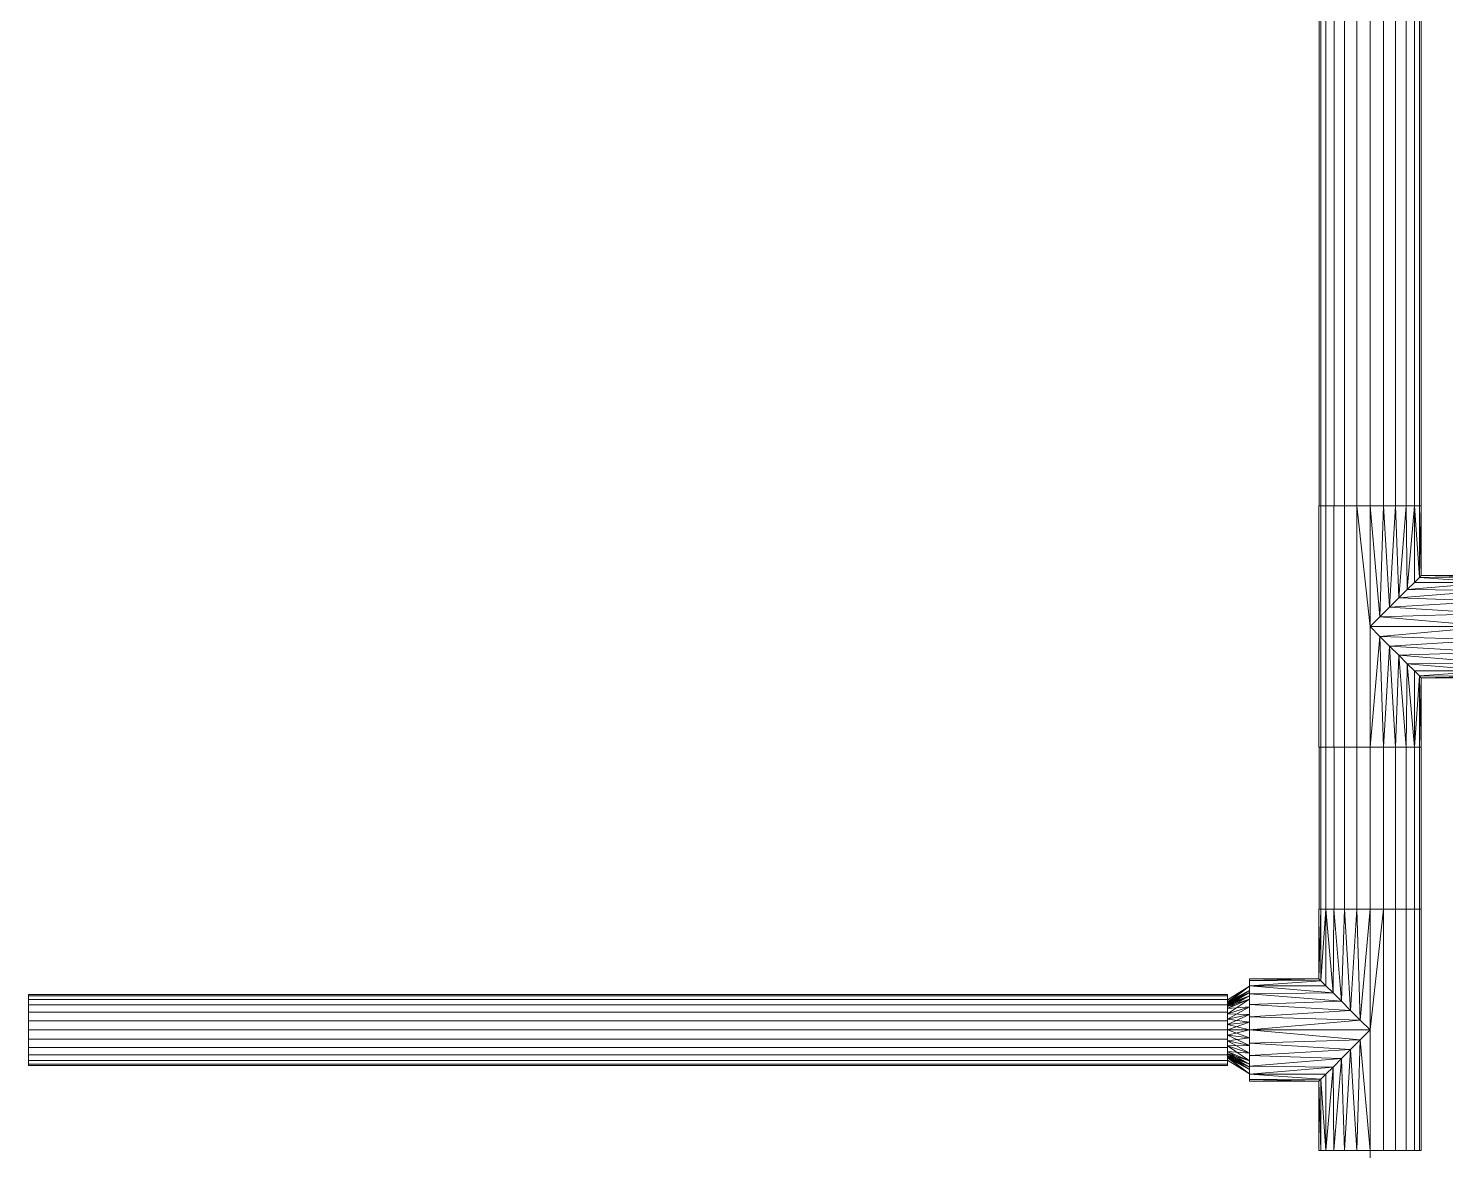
# Model space of a CAD drawing. Header units: inches. Extents: x -3325 to -59, y 5 to 733.
# Drawn here: x -2221.81 to -2195.45, y 524.26 to 545.13 of the extents above; entities that cross this region are included whole.
import ezdxf

# ---------------------------------------------------------------- set-up
doc = ezdxf.new("R2010")
doc.units = ezdxf.units.IN
doc.header["$MEASUREMENT"] = 0
doc.layers.add('P-PIPE', color=10, linetype='Continuous', lineweight=9)

# ---------------------------------------------------------------- blocks, each defined once
blk = doc.blocks.new('Tee - Welded - Generic - Standard-1125979-06 - Fifth Level')
at = {"layer": 'P-PIPE'}
mesh = blk.add_polyface(dxfattribs=at)
corners = [(-2.244, -0.951), (-2.244, -0.918, 0.246), (-2.244, -0.823, 0.475), (-2.244, -0.672, 0.672), (-2.244, -0.475, 0.823), (-2.244, -0.246, 0.918), (-2.244, 0, 0.951), (-2.244, 0.246, 0.918), (-2.244, 0.475, 0.823), (-2.244, 0.672, 0.672), (-2.244, 0.823, 0.475), (-2.244, 0.918, 0.246), (-2.244, 0.951), (-2.244, 0.918, -0.246), (-2.244, 0.823, -0.475), (-2.244, 0.672, -0.672), (-2.244, 0.475, -0.823), (-2.244, 0.246, -0.918), (-2.244, 0, -0.951), (-2.244, -0.246, -0.918), (-2.244, -0.475, -0.823), (-2.244, -0.672, -0.672), (-2.244, -0.823, -0.475), (-2.244, -0.918, -0.246)]
mesh.append_faces([[corners[k] for k in face] for face in [(10, 0, 7, 9)]], dxfattribs={"vtx0": -1, "vtx1": -1, "vtx2": -1})
mesh.append_faces([[corners[k] for k in face] for face in [(13, 21, 0, 10)]], dxfattribs={"vtx0": -1, "vtx1": -1, "vtx2": -1, "vtx3": -1})
mesh.append_faces([[corners[k] for k in face] for face in [(13, 16, 20, 21), (5, 7, 0, 1)]], dxfattribs={"vtx0": -1, "vtx1": -1, "vtx3": -1})
mesh.append_faces([[corners[k] for k in face] for face in [(4, 5, 3)]], dxfattribs={"vtx1": -1})
mesh.append_faces([[corners[k] for k in face] for face in [(18, 19, 20), (22, 23, 0, 21), (7, 8, 9), (5, 6, 7)]], dxfattribs={"vtx2": -1})
mesh.append_faces([[corners[k] for k in face] for face in [(16, 17, 18, 20), (1, 2, 3, 5)]], dxfattribs={"vtx2": -1, "vtx3": -1})
mesh.append_faces([[corners[k] for k in face] for face in [(13, 14, 15, 16), (10, 11, 12, 13)]], dxfattribs={"vtx3": -1})
mesh = blk.add_polyface(dxfattribs=at)
corners = [(-2.244, 0.951), (-2.244, 0.918, 0.246), (-2.244, 0.823, 0.475), (-2.244, 0.672, 0.672), (-2.244, 0.475, 0.823), (-2.244, 0.246, 0.918), (-2.244, 0, 0.951), (-2.244, -0.246, 0.918), (-2.244, -0.475, 0.823), (-2.244, -0.672, 0.672), (-2.244, -0.823, 0.475), (-2.244, -0.918, 0.246), (-2.244, -0.951), (-0.951, -0.951), (-0.916, -0.916, 0.254), (-0.823, -0.823, 0.476), (-0.69, -0.69, 0.654), (-0.533, -0.533, 0.787), (-0.362, -0.362, 0.879), (-0.183, -0.183, 0.933), (0, 0, 0.951), (0.183, -0.183, 0.933), (0.362, -0.362, 0.879), (0.533, -0.533, 0.787), (0.69, -0.69, 0.654), (0.823, -0.823, 0.476), (0.916, -0.916, 0.254), (0.951, -0.951), (2.244, -0.951), (2.244, -0.918, 0.246), (2.244, -0.823, 0.475), (2.244, -0.672, 0.672), (2.244, -0.475, 0.823), (2.244, -0.246, 0.918), (2.244, 0, 0.951), (2.244, 0.246, 0.918), (2.244, 0.475, 0.823), (2.244, 0.672, 0.672), (2.244, 0.823, 0.475), (2.244, 0.918, 0.246), (2.244, 0.951)]
mesh.append_faces([[corners[k] for k in face] for face in [(13, 11, 12)]], dxfattribs={"vtx0": -1})
mesh.append_faces([[corners[k] for k in face] for face in [(27, 29, 26), (25, 30, 24), (11, 14, 10), (9, 17, 8), (16, 10, 15), (23, 32, 22), (21, 34, 20), (22, 33, 21), (33, 22, 32), (19, 7, 18), (7, 19, 6)]], dxfattribs={"vtx0": -1, "vtx1": -1})
mesh.append_faces([[corners[k] for k in face] for face in [(30, 25, 26), (24, 30, 31), (8, 17, 18), (21, 33, 34), (18, 7, 8), (20, 5, 6)]], dxfattribs={"vtx0": -1, "vtx2": -1})
mesh.append_faces([[corners[k] for k in face] for face in [(20, 34, 35, 5)]], dxfattribs={"vtx0": -1, "vtx2": -1, "vtx3": -1})
mesh.append_faces([[corners[k] for k in face] for face in [(28, 29, 27)]], dxfattribs={"vtx1": -1})
mesh.append_faces([[corners[k] for k in face] for face in [(29, 30, 26), (31, 32, 23), (23, 24, 31), (13, 14, 11), (14, 15, 10), (16, 17, 9), (9, 10, 16), (19, 20, 6)]], dxfattribs={"vtx1": -1, "vtx2": -1})
mesh.append_faces([[corners[k] for k in face] for face in [(38, 39, 1, 2), (36, 37, 3, 4), (37, 38, 2, 3), (35, 36, 4, 5)]], dxfattribs={"vtx1": -1, "vtx3": -1})
mesh.append_faces([[corners[k] for k in face] for face in [(39, 40, 0, 1)]], dxfattribs={"vtx3": -1})
mesh = blk.add_polyface(dxfattribs=at)
corners = [(-2.244, -0.951), (-2.244, -0.918, -0.246), (-2.244, -0.823, -0.475), (-2.244, -0.672, -0.672), (-2.244, -0.475, -0.823), (-2.244, -0.246, -0.918), (-2.244, 0, -0.951), (-2.244, 0.246, -0.918), (-2.244, 0.475, -0.823), (-2.244, 0.672, -0.672), (-2.244, 0.823, -0.475), (-2.244, 0.918, -0.246), (-2.244, 0.951), (2.244, 0.951), (2.244, 0.918, -0.246), (2.244, 0.823, -0.475), (2.244, 0.672, -0.672), (2.244, 0.475, -0.823), (2.244, 0.246, -0.918), (2.244, 0, -0.951), (2.244, -0.246, -0.918), (2.244, -0.475, -0.823), (2.244, -0.672, -0.672), (2.244, -0.823, -0.475), (2.244, -0.918, -0.246), (2.244, -0.951), (0.951, -0.951), (0.916, -0.916, -0.254), (0.823, -0.823, -0.476), (0.69, -0.69, -0.654), (0.533, -0.533, -0.787), (0.362, -0.362, -0.879), (0.183, -0.183, -0.933), (0, 0, -0.951), (-0.183, -0.183, -0.933), (-0.362, -0.362, -0.879), (-0.533, -0.533, -0.787), (-0.69, -0.69, -0.654), (-0.823, -0.823, -0.476), (-0.916, -0.916, -0.254), (-0.951, -0.951)]
mesh.append_faces([[corners[k] for k in face] for face in [(1, 40, 0)]], dxfattribs={"vtx0": -1})
mesh.append_faces([[corners[k] for k in face] for face in [(33, 19, 32), (6, 34, 5), (32, 20, 31), (24, 27, 23), (27, 24, 26), (36, 4, 35), (3, 37, 2), (38, 2, 37), (21, 31, 20)]], dxfattribs={"vtx0": -1, "vtx1": -1})
mesh.append_faces([[corners[k] for k in face] for face in [(35, 4, 5), (6, 33, 34), (23, 28, 29), (29, 22, 23), (21, 30, 31), (23, 27, 28), (36, 3, 4), (3, 36, 37), (39, 1, 2)]], dxfattribs={"vtx0": -1, "vtx2": -1})
mesh.append_faces([[corners[k] for k in face] for face in [(19, 20, 32), (34, 35, 5), (6, 7, 33), (21, 22, 30), (29, 30, 22), (39, 40, 1), (38, 39, 2)]], dxfattribs={"vtx1": -1, "vtx2": -1})
mesh.append_faces([[corners[k] for k in face] for face in [(18, 19, 33, 7)]], dxfattribs={"vtx1": -1, "vtx2": -1, "vtx3": -1})
mesh.append_faces([[corners[k] for k in face] for face in [(15, 16, 9, 10), (14, 15, 10, 11), (16, 17, 8, 9), (17, 18, 7, 8)]], dxfattribs={"vtx1": -1, "vtx3": -1})
mesh.append_faces([[corners[k] for k in face] for face in [(12, 13, 14, 11), (24, 25, 26)]], dxfattribs={"vtx2": -1})
mesh = blk.add_polyface(dxfattribs=at)
corners = [(2.244, -0.951), (2.244, -0.918, -0.246), (2.244, -0.823, -0.475), (2.244, -0.672, -0.672), (2.244, -0.475, -0.823), (2.244, -0.246, -0.918), (2.244, 0, -0.951), (2.244, 0.246, -0.918), (2.244, 0.475, -0.823), (2.244, 0.672, -0.672), (2.244, 0.823, -0.475), (2.244, 0.918, -0.246), (2.244, 0.951), (2.244, 0.918, 0.246), (2.244, 0.823, 0.475), (2.244, 0.672, 0.672), (2.244, 0.475, 0.823), (2.244, 0.246, 0.918), (2.244, 0, 0.951), (2.244, -0.246, 0.918), (2.244, -0.475, 0.823), (2.244, -0.672, 0.672), (2.244, -0.823, 0.475), (2.244, -0.918, 0.246)]
mesh.append_faces([[corners[k] for k in face] for face in [(21, 19, 20)]], dxfattribs={"vtx0": -1})
mesh.append_faces([[corners[k] for k in face] for face in [(19, 23, 17, 18)]], dxfattribs={"vtx0": -1, "vtx1": -1})
mesh.append_faces([[corners[k] for k in face] for face in [(4, 8, 11, 3), (0, 3, 11, 23)]], dxfattribs={"vtx0": -1, "vtx1": -1, "vtx2": -1})
mesh.append_faces([[corners[k] for k in face] for face in [(11, 14, 17, 23)]], dxfattribs={"vtx0": -1, "vtx1": -1, "vtx2": -1, "vtx3": -1})
mesh.append_faces([[corners[k] for k in face] for face in [(9, 10, 11, 8), (4, 5, 6), (12, 13, 14, 11), (15, 16, 17, 14)]], dxfattribs={"vtx2": -1})
mesh.append_faces([[corners[k] for k in face] for face in [(6, 7, 8, 4), (21, 22, 23, 19)]], dxfattribs={"vtx2": -1, "vtx3": -1})
mesh.append_faces([[corners[k] for k in face] for face in [(0, 1, 2, 3)]], dxfattribs={"vtx3": -1})
mesh = blk.add_polyface(dxfattribs=at)
corners = [(-0.951, -2.244), (-0.918, -2.244, 0.246), (-0.823, -2.244, 0.475), (-0.672, -2.244, 0.672), (-0.475, -2.244, 0.823), (-0.246, -2.244, 0.918), (0, -2.244, 0.951), (0.246, -2.244, 0.918), (0.475, -2.244, 0.823), (0.672, -2.244, 0.672), (0.823, -2.244, 0.475), (0.918, -2.244, 0.246), (0.951, -2.244), (0.951, -0.951), (0.916, -0.916, 0.254), (0.823, -0.823, 0.476), (0.69, -0.69, 0.654), (0.533, -0.533, 0.787), (0.362, -0.362, 0.879), (0.183, -0.183, 0.933), (0, 0, 0.951), (-0.183, -0.183, 0.933), (-0.362, -0.362, 0.879), (-0.533, -0.533, 0.787), (-0.69, -0.69, 0.654), (-0.823, -0.823, 0.476), (-0.916, -0.916, 0.254), (-0.951, -0.951)]
mesh.append_faces([[corners[k] for k in face] for face in [(13, 11, 12)]], dxfattribs={"vtx0": -1})
mesh.append_faces([[corners[k] for k in face] for face in [(22, 5, 21), (24, 3, 23), (8, 18, 7), (17, 9, 16)]], dxfattribs={"vtx0": -1, "vtx1": -1})
mesh.append_faces([[corners[k] for k in face] for face in [(24, 2, 3), (26, 1, 2), (22, 4, 5), (6, 20, 21), (21, 5, 6), (19, 6, 7), (16, 9, 10), (17, 8, 9), (6, 19, 20)]], dxfattribs={"vtx0": -1, "vtx2": -1})
mesh.append_faces([[corners[k] for k in face] for face in [(26, 27, 1), (3, 4, 23), (25, 26, 2), (24, 25, 2), (22, 23, 4), (10, 11, 14), (18, 19, 7), (17, 18, 8), (13, 14, 11), (15, 16, 10), (14, 15, 10)]], dxfattribs={"vtx1": -1, "vtx2": -1})
mesh.append_faces([[corners[k] for k in face] for face in [(27, 0, 1)]], dxfattribs={"vtx2": -1})
mesh = blk.add_polyface(dxfattribs=at)
corners = [(0.951, -2.244), (0.918, -2.244, -0.246), (0.823, -2.244, -0.475), (0.672, -2.244, -0.672), (0.475, -2.244, -0.823), (0.246, -2.244, -0.918), (0, -2.244, -0.951), (-0.246, -2.244, -0.918), (-0.475, -2.244, -0.823), (-0.672, -2.244, -0.672), (-0.823, -2.244, -0.475), (-0.918, -2.244, -0.246), (-0.951, -2.244), (-0.951, -0.951), (-0.916, -0.916, -0.254), (-0.823, -0.823, -0.476), (-0.69, -0.69, -0.654), (-0.533, -0.533, -0.787), (-0.362, -0.362, -0.879), (-0.183, -0.183, -0.933), (0, 0, -0.951), (0.183, -0.183, -0.933), (0.362, -0.362, -0.879), (0.533, -0.533, -0.787), (0.69, -0.69, -0.654), (0.823, -0.823, -0.476), (0.916, -0.916, -0.254), (0.951, -0.951)]
mesh.append_faces([[corners[k] for k in face] for face in [(13, 11, 12)]], dxfattribs={"vtx0": -1})
mesh.append_faces([[corners[k] for k in face] for face in [(22, 5, 21), (24, 3, 23), (8, 18, 7), (17, 9, 16)]], dxfattribs={"vtx0": -1, "vtx1": -1})
mesh.append_faces([[corners[k] for k in face] for face in [(24, 2, 3), (26, 1, 2), (22, 4, 5), (6, 20, 21), (21, 5, 6), (19, 6, 7), (16, 9, 10), (17, 8, 9), (6, 19, 20)]], dxfattribs={"vtx0": -1, "vtx2": -1})
mesh.append_faces([[corners[k] for k in face] for face in [(0, 1, 27)]], dxfattribs={"vtx1": -1})
mesh.append_faces([[corners[k] for k in face] for face in [(26, 27, 1), (3, 4, 23), (25, 26, 2), (24, 25, 2), (22, 23, 4), (10, 11, 14), (18, 19, 7), (17, 18, 8), (13, 14, 11), (15, 16, 10), (14, 15, 10)]], dxfattribs={"vtx1": -1, "vtx2": -1})
mesh = blk.add_polyface(dxfattribs=at)
corners = [(-0.951, -2.244), (-0.918, -2.244, -0.246), (-0.823, -2.244, -0.475), (-0.672, -2.244, -0.672), (-0.475, -2.244, -0.823), (-0.246, -2.244, -0.918), (0, -2.244, -0.951), (0.246, -2.244, -0.918), (0.475, -2.244, -0.823), (0.672, -2.244, -0.672), (0.823, -2.244, -0.475), (0.918, -2.244, -0.246), (0.951, -2.244), (0.918, -2.244, 0.246), (0.823, -2.244, 0.475), (0.672, -2.244, 0.672), (0.475, -2.244, 0.823), (0.246, -2.244, 0.918), (0, -2.244, 0.951), (-0.246, -2.244, 0.918), (-0.475, -2.244, 0.823), (-0.672, -2.244, 0.672), (-0.823, -2.244, 0.475), (-0.918, -2.244, 0.246)]
mesh.append_faces([[corners[k] for k in face] for face in [(6, 4, 5), (21, 19, 20)]], dxfattribs={"vtx0": -1})
mesh.append_faces([[corners[k] for k in face] for face in [(23, 6, 11, 14), (23, 14, 17, 19)]], dxfattribs={"vtx0": -1, "vtx1": -1, "vtx2": -1, "vtx3": -1})
mesh.append_faces([[corners[k] for k in face] for face in [(6, 23, 3, 4)]], dxfattribs={"vtx0": -1, "vtx1": -1, "vtx3": -1})
mesh.append_faces([[corners[k] for k in face] for face in [(3, 23, 0)]], dxfattribs={"vtx0": -1, "vtx2": -1})
mesh.append_faces([[corners[k] for k in face] for face in [(16, 17, 14, 15)]], dxfattribs={"vtx1": -1})
mesh.append_faces([[corners[k] for k in face] for face in [(12, 13, 14, 11), (17, 18, 19)]], dxfattribs={"vtx2": -1})
mesh.append_faces([[corners[k] for k in face] for face in [(9, 10, 11, 6), (21, 22, 23, 19)]], dxfattribs={"vtx2": -1, "vtx3": -1})
mesh.append_faces([[corners[k] for k in face] for face in [(6, 7, 8, 9), (0, 1, 2, 3)]], dxfattribs={"vtx3": -1})
blk = doc.blocks.new('Transition - Generic - Plumbing-CW-1022941-06 - Fifth Level')
at = {"layer": 'P-PIPE'}
mesh = blk.add_polyface(dxfattribs=at)
corners = [(0, -0.813), (0, -0.575, 0.575), (0, 0, 0.813), (0, 0.575, 0.575), (0, 0.813), (0, 0.575, -0.575), (0, 0, -0.813), (0, -0.575, -0.575)]
mesh.append_faces([[corners[k] for k in face] for face in [(5, 3, 4)]], dxfattribs={"vtx0": -1})
mesh.append_faces([[corners[k] for k in face] for face in [(0, 3, 5, 6)]], dxfattribs={"vtx0": -1, "vtx1": -1, "vtx3": -1})
mesh.append_faces([[corners[k] for k in face] for face in [(2, 3, 0, 1), (7, 0, 6)]], dxfattribs={"vtx1": -1})
mesh = blk.add_polyface(dxfattribs=at)
corners = [(0, -0.813), (0, -0.575, -0.575), (0, 0, -0.813), (0, 0.575, -0.575), (0, 0.813), (0.406, 0.562), (0.406, 0.398, -0.398), (0.406, 0, -0.562), (0.406, -0.398, -0.398), (0.406, -0.562), (0.406, 0.452, -0.266), (0, 0.694, -0.287), (0, 0.733, -0.192), (0, 0.287, -0.694), (0.406, 0.199, -0.48), (0.406, 0.099, -0.521), (0.406, -0.48, -0.199), (0, -0.694, -0.287), (0, -0.634, -0.431), (0.406, -0.199, -0.48), (0, -0.287, -0.694), (0, -0.144, -0.753), (0, 0.634, -0.431), (0.406, 0.507, -0.133), (0, 0.431, -0.634), (0.406, 0.298, -0.439), (0, 0.144, -0.753), (0, -0.733, -0.192), (0.406, -0.521, -0.099), (0.406, -0.439, -0.298), (0, -0.431, -0.634), (0.406, -0.298, -0.439), (0.406, -0.099, -0.521)]
mesh.append_faces([[corners[k] for k in face] for face in [(23, 4, 5)]], dxfattribs={"vtx0": -1})
mesh.append_faces([[corners[k] for k in face] for face in [(4, 23, 12), (14, 24, 25), (6, 22, 10), (13, 15, 26), (29, 1, 8), (16, 18, 29), (1, 29, 18), (19, 21, 32), (7, 26, 15), (2, 32, 21), (22, 6, 3), (10, 11, 23), (3, 25, 24), (15, 13, 14), (18, 16, 17), (20, 31, 30), (21, 19, 20)]], dxfattribs={"vtx0": -1, "vtx1": -1})
mesh.append_faces([[corners[k] for k in face] for face in [(14, 13, 24), (7, 2, 26), (3, 6, 25), (23, 11, 12), (2, 7, 32), (27, 16, 28), (8, 1, 30)]], dxfattribs={"vtx0": -1, "vtx2": -1})
mesh.append_faces([[corners[k] for k in face] for face in [(9, 0, 28)]], dxfattribs={"vtx1": -1})
mesh.append_faces([[corners[k] for k in face] for face in [(27, 17, 16), (19, 31, 20), (31, 8, 30), (22, 11, 10), (0, 27, 28)]], dxfattribs={"vtx1": -1, "vtx2": -1})
mesh = blk.add_polyface(dxfattribs=at)
corners = [(0, 0.813), (0, 0.575, 0.575), (0, 0, 0.813), (0, -0.575, 0.575), (0, -0.813), (0.406, -0.562), (0.406, -0.398, 0.398), (0.406, 0, 0.562), (0.406, 0.398, 0.398), (0.406, 0.562), (0.406, -0.452, 0.266), (0, -0.694, 0.287), (0, -0.733, 0.192), (0, -0.287, 0.694), (0.406, -0.199, 0.48), (0.406, -0.099, 0.521), (0.406, 0.48, 0.199), (0, 0.694, 0.287), (0, 0.634, 0.431), (0.406, 0.199, 0.48), (0, 0.287, 0.694), (0, 0.144, 0.753), (0, -0.634, 0.431), (0.406, -0.507, 0.133), (0, -0.431, 0.634), (0.406, -0.298, 0.439), (0, -0.144, 0.753), (0, 0.733, 0.192), (0.406, 0.521, 0.099), (0.406, 0.439, 0.298), (0, 0.431, 0.634), (0.406, 0.298, 0.439), (0.406, 0.099, 0.521)]
mesh.append_faces([[corners[k] for k in face] for face in [(23, 4, 5)]], dxfattribs={"vtx0": -1})
mesh.append_faces([[corners[k] for k in face] for face in [(4, 23, 12), (14, 24, 25), (6, 22, 10), (13, 15, 26), (29, 1, 8), (16, 18, 29), (1, 29, 18), (19, 21, 32), (7, 26, 15), (2, 32, 21), (22, 6, 3), (10, 11, 23), (3, 25, 24), (15, 13, 14), (18, 16, 17), (20, 31, 30), (21, 19, 20)]], dxfattribs={"vtx0": -1, "vtx1": -1})
mesh.append_faces([[corners[k] for k in face] for face in [(14, 13, 24), (7, 2, 26), (3, 6, 25), (23, 11, 12), (2, 7, 32), (27, 16, 28), (8, 1, 30)]], dxfattribs={"vtx0": -1, "vtx2": -1})
mesh.append_faces([[corners[k] for k in face] for face in [(9, 0, 28)]], dxfattribs={"vtx1": -1})
mesh.append_faces([[corners[k] for k in face] for face in [(27, 17, 16), (19, 31, 20), (31, 8, 30), (22, 11, 10), (0, 27, 28)]], dxfattribs={"vtx1": -1, "vtx2": -1})
mesh = blk.add_polyface(dxfattribs=at)
corners = [(0.406, -0.562), (0.406, -0.398, -0.398), (0.406, 0, -0.562), (0.406, 0.398, -0.398), (0.406, 0.562), (0.406, 0.398, 0.398), (0.406, 0, 0.562), (0.406, -0.398, 0.398)]
mesh.append_faces([[corners[k] for k in face] for face in [(4, 7, 1, 2)]], dxfattribs={"vtx0": -1, "vtx1": -1, "vtx3": -1})
mesh.append_faces([[corners[k] for k in face] for face in [(3, 4, 2)]], dxfattribs={"vtx1": -1})
mesh.append_faces([[corners[k] for k in face] for face in [(5, 6, 7, 4), (7, 0, 1)]], dxfattribs={"vtx2": -1})

msp = doc.modelspace()

# ---------------------------------------------------------------- linework, layer by layer
at = {"layer": 'P-PIPE', "color": 1}
for p, q in [((-2196.857, 536.249, 1076), (-2196.857, 555.761, 1076)), ((-2196.857, 536.249, 1076), (-2196.857, 555.761, 1076)), ((-2196.857, 536.249, 1076), (-2196.857, 531.761, 1076)), ((-2194.613, 534.005, 1076), (-2196.857, 534.005, 1076)), ((-2196.857, 528.749, 1076), (-2196.857, 531.761, 1076)), ((-2196.857, 528.749, 1076), (-2196.857, 531.761, 1076)), ((-2196.857, 528.749, 1076), (-2196.857, 524.261, 1076)), ((-2221.807, 526.505, 1076), (-2199.507, 526.505, 1076)), ((-2221.807, 526.505, 1076), (-2199.507, 526.505, 1076)), ((-2199.101, 526.505, 1076), (-2199.507, 526.505, 1076)), ((-2199.101, 526.505, 1076), (-2196.857, 526.505, 1076)), ((-2196.857, 464.249, 1076), (-2196.857, 524.261, 1076)), ((-2196.857, 464.249, 1076), (-2196.857, 524.261, 1076))]:
    msp.add_line(p, q, dxfattribs=at)

# ---------------------------------------------------------------- block references
at = {"layer": 'P-PIPE', "color": 1, "extrusion": (0, 0, -1), "rotation": 270}
msp.add_blockref('Tee - Welded - Generic - Standard-1125979-06 - Fifth Level', (2196.857, 534.005, -1076), dxfattribs=at)
at = {"layer": 'P-PIPE', "color": 1}
for name, p, rotation in [('Tee - Welded - Generic - Standard-1125979-06 - Fifth Level', (-2196.857, 526.505, 1076), 270), ('Transition - Generic - Plumbing-CW-1022941-06 - Fifth Level', (-2199.101, 526.505, 1076), 180)]:
    msp.add_blockref(name, p, dxfattribs=dict(at, rotation=rotation))

# ---------------------------------------------------------------- meshes
mesh = msp.add_polyface(dxfattribs=at)
corners = [(-2197.807, 536.249, 1076), (-2197.774, 536.249, 1076.246), (-2197.679, 536.249, 1076.475), (-2197.528, 536.249, 1076.672), (-2197.332, 536.249, 1076.823), (-2197.102, 536.249, 1076.918), (-2196.857, 536.249, 1076.95), (-2196.857, 555.761, 1076.95), (-2197.102, 555.761, 1076.918), (-2197.332, 555.761, 1076.823), (-2197.528, 555.761, 1076.672), (-2197.679, 555.761, 1076.475), (-2197.774, 555.761, 1076.246), (-2197.807, 555.761, 1076)]
mesh.append_faces([[corners[k] for k in face] for face in [(7, 8, 5, 6)]], dxfattribs={"vtx1": -1, "color": 1})
mesh.append_faces([[corners[k] for k in face] for face in [(8, 9, 4, 5), (3, 4, 9, 10), (11, 12, 1, 2), (2, 3, 10, 11)]], dxfattribs={"vtx1": -1, "vtx3": -1, "color": 1})
mesh.append_faces([[corners[k] for k in face] for face in [(12, 13, 0, 1)]], dxfattribs={"vtx3": -1, "color": 1})
mesh = msp.add_polyface(dxfattribs=at)
corners = [(-2196.857, 536.249, 1075.05), (-2197.102, 536.249, 1075.082), (-2197.332, 536.249, 1075.177), (-2197.528, 536.249, 1075.328), (-2197.679, 536.249, 1075.525), (-2197.774, 536.249, 1075.754), (-2197.807, 536.249, 1076), (-2197.807, 555.761, 1076), (-2197.774, 555.761, 1075.754), (-2197.679, 555.761, 1075.525), (-2197.528, 555.761, 1075.328), (-2197.332, 555.761, 1075.177), (-2197.102, 555.761, 1075.082), (-2196.857, 555.761, 1075.05)]
mesh.append_faces([[corners[k] for k in face] for face in [(7, 8, 5, 6)]], dxfattribs={"vtx1": -1, "color": 1})
mesh.append_faces([[corners[k] for k in face] for face in [(8, 9, 4, 5), (3, 4, 9, 10), (11, 12, 1, 2), (2, 3, 10, 11)]], dxfattribs={"vtx1": -1, "vtx3": -1, "color": 1})
mesh.append_faces([[corners[k] for k in face] for face in [(12, 13, 0, 1)]], dxfattribs={"vtx3": -1, "color": 1})
mesh = msp.add_polyface(dxfattribs=at)
corners = [(-2196.857, 536.249, 1076.95), (-2196.611, 536.249, 1076.918), (-2196.382, 536.249, 1076.823), (-2196.185, 536.249, 1076.672), (-2196.034, 536.249, 1076.475), (-2195.939, 536.249, 1076.246), (-2195.907, 536.249, 1076), (-2195.907, 555.761, 1076), (-2195.939, 555.761, 1076.246), (-2196.034, 555.761, 1076.475), (-2196.185, 555.761, 1076.672), (-2196.382, 555.761, 1076.823), (-2196.611, 555.761, 1076.918), (-2196.857, 555.761, 1076.95)]
mesh.append_faces([[corners[k] for k in face] for face in [(8, 9, 4, 5), (3, 4, 9, 10), (11, 12, 1, 2), (2, 3, 10, 11)]], dxfattribs={"vtx1": -1, "vtx3": -1, "color": 1})
mesh.append_faces([[corners[k] for k in face] for face in [(6, 7, 8, 5)]], dxfattribs={"vtx2": -1, "color": 1})
mesh.append_faces([[corners[k] for k in face] for face in [(12, 13, 0, 1)]], dxfattribs={"vtx3": -1, "color": 1})
mesh = msp.add_polyface(dxfattribs=at)
corners = [(-2195.907, 536.249, 1076), (-2195.939, 536.249, 1075.754), (-2196.034, 536.249, 1075.525), (-2196.185, 536.249, 1075.328), (-2196.382, 536.249, 1075.177), (-2196.611, 536.249, 1075.082), (-2196.857, 536.249, 1075.05), (-2196.857, 555.761, 1075.05), (-2196.611, 555.761, 1075.082), (-2196.382, 555.761, 1075.177), (-2196.185, 555.761, 1075.328), (-2196.034, 555.761, 1075.525), (-2195.939, 555.761, 1075.754), (-2195.907, 555.761, 1076)]
mesh.append_faces([[corners[k] for k in face] for face in [(7, 8, 5, 6)]], dxfattribs={"vtx1": -1, "color": 1})
mesh.append_faces([[corners[k] for k in face] for face in [(8, 9, 4, 5), (3, 4, 9, 10), (11, 12, 1, 2), (2, 3, 10, 11)]], dxfattribs={"vtx1": -1, "vtx3": -1, "color": 1})
mesh.append_faces([[corners[k] for k in face] for face in [(12, 13, 0, 1)]], dxfattribs={"vtx3": -1, "color": 1})
mesh = msp.add_polyface(dxfattribs=at)
corners = [(-2195.907, 536.249, 1076), (-2195.939, 536.249, 1076.246), (-2196.034, 536.249, 1076.475), (-2196.185, 536.249, 1076.672), (-2196.382, 536.249, 1076.823), (-2196.611, 536.249, 1076.918), (-2196.857, 536.249, 1076.95), (-2197.102, 536.249, 1076.918), (-2197.332, 536.249, 1076.823), (-2197.528, 536.249, 1076.672), (-2197.679, 536.249, 1076.475), (-2197.774, 536.249, 1076.246), (-2197.807, 536.249, 1076), (-2197.774, 536.249, 1075.754), (-2197.679, 536.249, 1075.525), (-2197.528, 536.249, 1075.328), (-2197.332, 536.249, 1075.177), (-2197.102, 536.249, 1075.082), (-2196.857, 536.249, 1075.05), (-2196.611, 536.249, 1075.082), (-2196.382, 536.249, 1075.177), (-2196.185, 536.249, 1075.328), (-2196.034, 536.249, 1075.525), (-2195.939, 536.249, 1075.754)]
mesh.append_faces([[corners[k] for k in face] for face in [(6, 4, 5)]], dxfattribs={"vtx0": -1, "color": 1})
mesh.append_faces([[corners[k] for k in face] for face in [(21, 16, 20)]], dxfattribs={"vtx0": -1, "vtx1": -1, "color": 1})
mesh.append_faces([[corners[k] for k in face] for face in [(9, 21, 3, 4)]], dxfattribs={"vtx0": -1, "vtx1": -1, "vtx3": -1, "color": 1})
mesh.append_faces([[corners[k] for k in face] for face in [(17, 18, 16), (2, 3, 1)]], dxfattribs={"vtx1": -1, "color": 1})
mesh.append_faces([[corners[k] for k in face] for face in [(15, 16, 21, 9), (8, 9, 4, 6)]], dxfattribs={"vtx1": -1, "vtx2": -1, "vtx3": -1, "color": 1})
mesh.append_faces([[corners[k] for k in face] for face in [(11, 12, 13), (6, 7, 8)]], dxfattribs={"vtx2": -1, "color": 1})
mesh.append_faces([[corners[k] for k in face] for face in [(13, 14, 15, 11), (18, 19, 20, 16), (21, 22, 23, 3), (9, 10, 11, 15), (23, 0, 1, 3)]], dxfattribs={"vtx2": -1, "vtx3": -1, "color": 1})
mesh = msp.add_polyface(dxfattribs=at)
corners = [(-2195.907, 531.761, 1076), (-2195.939, 531.761, 1075.754), (-2196.034, 531.761, 1075.525), (-2196.185, 531.761, 1075.328), (-2196.382, 531.761, 1075.177), (-2196.611, 531.761, 1075.082), (-2196.857, 531.761, 1075.05), (-2197.102, 531.761, 1075.082), (-2197.332, 531.761, 1075.177), (-2197.528, 531.761, 1075.328), (-2197.679, 531.761, 1075.525), (-2197.774, 531.761, 1075.754), (-2197.807, 531.761, 1076), (-2197.774, 531.761, 1076.246), (-2197.679, 531.761, 1076.475), (-2197.528, 531.761, 1076.672), (-2197.332, 531.761, 1076.823), (-2197.102, 531.761, 1076.918), (-2196.857, 531.761, 1076.95), (-2196.611, 531.761, 1076.918), (-2196.382, 531.761, 1076.823), (-2196.185, 531.761, 1076.672), (-2196.034, 531.761, 1076.475), (-2195.939, 531.761, 1076.246)]
mesh.append_faces([[corners[k] for k in face] for face in [(6, 4, 5)]], dxfattribs={"vtx0": -1, "color": 1})
mesh.append_faces([[corners[k] for k in face] for face in [(4, 8, 3)]], dxfattribs={"vtx0": -1, "vtx1": -1, "color": 1})
mesh.append_faces([[corners[k] for k in face] for face in [(15, 21, 3)]], dxfattribs={"vtx0": -1, "vtx1": -1, "vtx2": -1, "color": 1})
mesh.append_faces([[corners[k] for k in face] for face in [(3, 8, 9, 15)]], dxfattribs={"vtx0": -1, "vtx2": -1, "vtx3": -1, "color": 1})
mesh.append_faces([[corners[k] for k in face] for face in [(0, 1, 23), (19, 20, 18)]], dxfattribs={"vtx1": -1, "color": 1})
mesh.append_faces([[corners[k] for k in face] for face in [(15, 16, 20, 21)]], dxfattribs={"vtx1": -1, "vtx3": -1, "color": 1})
mesh.append_faces([[corners[k] for k in face] for face in [(11, 12, 13)]], dxfattribs={"vtx2": -1, "color": 1})
mesh.append_faces([[corners[k] for k in face] for face in [(6, 7, 8, 4), (9, 10, 11, 13), (1, 2, 3, 21), (13, 14, 15, 9), (16, 17, 18, 20), (21, 22, 23, 1)]], dxfattribs={"vtx2": -1, "vtx3": -1, "color": 1})
mesh = msp.add_polyface(dxfattribs=at)
corners = [(-2197.807, 528.749, 1076), (-2197.774, 528.749, 1076.246), (-2197.679, 528.749, 1076.475), (-2197.528, 528.749, 1076.672), (-2197.332, 528.749, 1076.823), (-2197.102, 528.749, 1076.918), (-2196.857, 528.749, 1076.95), (-2196.857, 531.761, 1076.95), (-2197.102, 531.761, 1076.918), (-2197.332, 531.761, 1076.823), (-2197.528, 531.761, 1076.672), (-2197.679, 531.761, 1076.475), (-2197.774, 531.761, 1076.246), (-2197.807, 531.761, 1076)]
mesh.append_faces([[corners[k] for k in face] for face in [(7, 8, 5, 6)]], dxfattribs={"vtx1": -1, "color": 1})
mesh.append_faces([[corners[k] for k in face] for face in [(8, 9, 4, 5), (3, 4, 9, 10), (11, 12, 1, 2), (2, 3, 10, 11)]], dxfattribs={"vtx1": -1, "vtx3": -1, "color": 1})
mesh.append_faces([[corners[k] for k in face] for face in [(12, 13, 0, 1)]], dxfattribs={"vtx3": -1, "color": 1})
mesh = msp.add_polyface(dxfattribs=at)
corners = [(-2196.857, 528.749, 1075.05), (-2197.102, 528.749, 1075.082), (-2197.332, 528.749, 1075.177), (-2197.528, 528.749, 1075.328), (-2197.679, 528.749, 1075.525), (-2197.774, 528.749, 1075.754), (-2197.807, 528.749, 1076), (-2197.807, 531.761, 1076), (-2197.774, 531.761, 1075.754), (-2197.679, 531.761, 1075.525), (-2197.528, 531.761, 1075.328), (-2197.332, 531.761, 1075.177), (-2197.102, 531.761, 1075.082), (-2196.857, 531.761, 1075.05)]
mesh.append_faces([[corners[k] for k in face] for face in [(7, 8, 5, 6)]], dxfattribs={"vtx1": -1, "color": 1})
mesh.append_faces([[corners[k] for k in face] for face in [(8, 9, 4, 5), (3, 4, 9, 10), (11, 12, 1, 2), (2, 3, 10, 11)]], dxfattribs={"vtx1": -1, "vtx3": -1, "color": 1})
mesh.append_faces([[corners[k] for k in face] for face in [(12, 13, 0, 1)]], dxfattribs={"vtx3": -1, "color": 1})
mesh = msp.add_polyface(dxfattribs=at)
corners = [(-2196.857, 528.749, 1076.95), (-2196.611, 528.749, 1076.918), (-2196.382, 528.749, 1076.823), (-2196.185, 528.749, 1076.672), (-2196.034, 528.749, 1076.475), (-2195.939, 528.749, 1076.246), (-2195.907, 528.749, 1076), (-2195.907, 531.761, 1076), (-2195.939, 531.761, 1076.246), (-2196.034, 531.761, 1076.475), (-2196.185, 531.761, 1076.672), (-2196.382, 531.761, 1076.823), (-2196.611, 531.761, 1076.918), (-2196.857, 531.761, 1076.95)]
mesh.append_faces([[corners[k] for k in face] for face in [(5, 8, 9, 4)]], dxfattribs={"vtx0": -1, "vtx2": -1, "color": 1})
mesh.append_faces([[corners[k] for k in face] for face in [(3, 4, 9, 10), (11, 12, 1, 2), (2, 3, 10, 11)]], dxfattribs={"vtx1": -1, "vtx3": -1, "color": 1})
mesh.append_faces([[corners[k] for k in face] for face in [(6, 7, 8, 5)]], dxfattribs={"vtx2": -1, "color": 1})
mesh.append_faces([[corners[k] for k in face] for face in [(12, 13, 0, 1)]], dxfattribs={"vtx3": -1, "color": 1})
mesh = msp.add_polyface(dxfattribs=at)
corners = [(-2195.907, 528.749, 1076), (-2195.939, 528.749, 1075.754), (-2196.034, 528.749, 1075.525), (-2196.185, 528.749, 1075.328), (-2196.382, 528.749, 1075.177), (-2196.611, 528.749, 1075.082), (-2196.857, 528.749, 1075.05), (-2196.857, 531.761, 1075.05), (-2196.611, 531.761, 1075.082), (-2196.382, 531.761, 1075.177), (-2196.185, 531.761, 1075.328), (-2196.034, 531.761, 1075.525), (-2195.939, 531.761, 1075.754), (-2195.907, 531.761, 1076)]
mesh.append_faces([[corners[k] for k in face] for face in [(7, 8, 5, 6)]], dxfattribs={"vtx1": -1, "color": 1})
mesh.append_faces([[corners[k] for k in face] for face in [(8, 9, 4, 5), (3, 4, 9, 10), (11, 12, 1, 2), (2, 3, 10, 11)]], dxfattribs={"vtx1": -1, "vtx3": -1, "color": 1})
mesh.append_faces([[corners[k] for k in face] for face in [(12, 13, 0, 1)]], dxfattribs={"vtx3": -1, "color": 1})
mesh = msp.add_polyface(dxfattribs=at)
corners = [(-2195.907, 528.749, 1076), (-2195.939, 528.749, 1076.246), (-2196.034, 528.749, 1076.475), (-2196.185, 528.749, 1076.672), (-2196.382, 528.749, 1076.823), (-2196.611, 528.749, 1076.918), (-2196.857, 528.749, 1076.95), (-2197.102, 528.749, 1076.918), (-2197.332, 528.749, 1076.823), (-2197.528, 528.749, 1076.672), (-2197.679, 528.749, 1076.475), (-2197.774, 528.749, 1076.246), (-2197.807, 528.749, 1076), (-2197.774, 528.749, 1075.754), (-2197.679, 528.749, 1075.525), (-2197.528, 528.749, 1075.328), (-2197.332, 528.749, 1075.177), (-2197.102, 528.749, 1075.082), (-2196.857, 528.749, 1075.05), (-2196.611, 528.749, 1075.082), (-2196.382, 528.749, 1075.177), (-2196.185, 528.749, 1075.328), (-2196.034, 528.749, 1075.525), (-2195.939, 528.749, 1075.754)]
mesh.append_faces([[corners[k] for k in face] for face in [(6, 4, 5)]], dxfattribs={"vtx0": -1, "color": 1})
mesh.append_faces([[corners[k] for k in face] for face in [(21, 16, 20)]], dxfattribs={"vtx0": -1, "vtx1": -1, "color": 1})
mesh.append_faces([[corners[k] for k in face] for face in [(9, 21, 3, 4)]], dxfattribs={"vtx0": -1, "vtx1": -1, "vtx3": -1, "color": 1})
mesh.append_faces([[corners[k] for k in face] for face in [(17, 18, 16), (2, 3, 1)]], dxfattribs={"vtx1": -1, "color": 1})
mesh.append_faces([[corners[k] for k in face] for face in [(15, 16, 21, 9), (8, 9, 4, 6)]], dxfattribs={"vtx1": -1, "vtx2": -1, "vtx3": -1, "color": 1})
mesh.append_faces([[corners[k] for k in face] for face in [(11, 12, 13), (6, 7, 8)]], dxfattribs={"vtx2": -1, "color": 1})
mesh.append_faces([[corners[k] for k in face] for face in [(13, 14, 15, 11), (18, 19, 20, 16), (21, 22, 23, 3), (9, 10, 11, 15), (23, 0, 1, 3)]], dxfattribs={"vtx2": -1, "vtx3": -1, "color": 1})
mesh = msp.add_polyface(dxfattribs=at)
corners = [(-2221.807, 525.847, 1076), (-2221.807, 525.87, 1076.17), (-2221.807, 525.936, 1076.329), (-2221.807, 526.04, 1076.465), (-2221.807, 526.176, 1076.569), (-2221.807, 526.335, 1076.635), (-2221.807, 526.505, 1076.658), (-2221.807, 526.675, 1076.635), (-2221.807, 526.834, 1076.569), (-2221.807, 526.97, 1076.465), (-2221.807, 527.074, 1076.329), (-2221.807, 527.14, 1076.17), (-2221.807, 527.162, 1076), (-2221.807, 527.14, 1075.83), (-2221.807, 527.074, 1075.671), (-2221.807, 526.97, 1075.535), (-2221.807, 526.834, 1075.431), (-2221.807, 526.675, 1075.365), (-2221.807, 526.505, 1075.343), (-2221.807, 526.335, 1075.365), (-2221.807, 526.176, 1075.431), (-2221.807, 526.04, 1075.535), (-2221.807, 525.936, 1075.671), (-2221.807, 525.87, 1075.83)]
mesh.append_faces([[corners[k] for k in face] for face in [(19, 17, 18), (13, 11, 12)]], dxfattribs={"vtx0": -1, "color": 1})
mesh.append_faces([[corners[k] for k in face] for face in [(21, 15, 19, 20), (15, 11, 13, 14)]], dxfattribs={"vtx0": -1, "vtx1": -1, "color": 1})
mesh.append_faces([[corners[k] for k in face] for face in [(3, 8, 11)]], dxfattribs={"vtx0": -1, "vtx1": -1, "vtx2": -1, "color": 1})
mesh.append_faces([[corners[k] for k in face] for face in [(15, 21, 3, 11)]], dxfattribs={"vtx0": -1, "vtx1": -1, "vtx2": -1, "vtx3": -1, "color": 1})
mesh.append_faces([[corners[k] for k in face] for face in [(23, 0, 1)]], dxfattribs={"vtx2": -1, "color": 1})
mesh.append_faces([[corners[k] for k in face] for face in [(21, 22, 23, 3), (1, 2, 3, 23), (3, 4, 5, 8), (15, 16, 17, 19)]], dxfattribs={"vtx2": -1, "vtx3": -1, "color": 1})
mesh.append_faces([[corners[k] for k in face] for face in [(5, 6, 7, 8), (8, 9, 10, 11)]], dxfattribs={"vtx3": -1, "color": 1})
mesh = msp.add_polyface(dxfattribs=at)
corners = [(-2221.807, 527.162, 1076), (-2221.807, 527.14, 1076.17), (-2221.807, 527.074, 1076.329), (-2221.807, 526.97, 1076.465), (-2221.807, 526.834, 1076.569), (-2221.807, 526.675, 1076.635), (-2221.807, 526.505, 1076.658), (-2199.507, 526.505, 1076.658), (-2199.507, 526.675, 1076.635), (-2199.507, 526.834, 1076.569), (-2199.507, 526.97, 1076.465), (-2199.507, 527.074, 1076.329), (-2199.507, 527.14, 1076.17), (-2199.507, 527.162, 1076)]
mesh.append_faces([[corners[k] for k in face] for face in [(7, 8, 5, 6)]], dxfattribs={"vtx1": -1, "color": 1})
mesh.append_faces([[corners[k] for k in face] for face in [(8, 9, 4, 5), (3, 4, 9, 10), (11, 12, 1, 2), (2, 3, 10, 11)]], dxfattribs={"vtx1": -1, "vtx3": -1, "color": 1})
mesh.append_faces([[corners[k] for k in face] for face in [(12, 13, 0, 1)]], dxfattribs={"vtx3": -1, "color": 1})
mesh = msp.add_polyface(dxfattribs=at)
corners = [(-2221.807, 526.505, 1075.343), (-2221.807, 526.675, 1075.365), (-2221.807, 526.834, 1075.431), (-2221.807, 526.97, 1075.535), (-2221.807, 527.074, 1075.671), (-2221.807, 527.14, 1075.83), (-2221.807, 527.162, 1076), (-2199.507, 527.162, 1076), (-2199.507, 527.14, 1075.83), (-2199.507, 527.074, 1075.671), (-2199.507, 526.97, 1075.535), (-2199.507, 526.834, 1075.431), (-2199.507, 526.675, 1075.365), (-2199.507, 526.505, 1075.343)]
mesh.append_faces([[corners[k] for k in face] for face in [(7, 8, 5, 6)]], dxfattribs={"vtx1": -1, "color": 1})
mesh.append_faces([[corners[k] for k in face] for face in [(8, 9, 4, 5), (3, 4, 9, 10), (11, 12, 1, 2), (2, 3, 10, 11)]], dxfattribs={"vtx1": -1, "vtx3": -1, "color": 1})
mesh.append_faces([[corners[k] for k in face] for face in [(12, 13, 0, 1)]], dxfattribs={"vtx3": -1, "color": 1})
mesh = msp.add_polyface(dxfattribs=at)
corners = [(-2199.507, 525.847, 1076), (-2199.507, 525.87, 1075.83), (-2199.507, 525.936, 1075.671), (-2199.507, 526.04, 1075.535), (-2199.507, 526.176, 1075.431), (-2199.507, 526.335, 1075.365), (-2199.507, 526.505, 1075.343), (-2199.507, 526.675, 1075.365), (-2199.507, 526.834, 1075.431), (-2199.507, 526.97, 1075.535), (-2199.507, 527.074, 1075.671), (-2199.507, 527.14, 1075.83), (-2199.507, 527.162, 1076), (-2199.507, 527.14, 1076.17), (-2199.507, 527.074, 1076.329), (-2199.507, 526.97, 1076.465), (-2199.507, 526.834, 1076.569), (-2199.507, 526.675, 1076.635), (-2199.507, 526.505, 1076.658), (-2199.507, 526.335, 1076.635), (-2199.507, 526.176, 1076.569), (-2199.507, 526.04, 1076.465), (-2199.507, 525.936, 1076.329), (-2199.507, 525.87, 1076.17)]
mesh.append_faces([[corners[k] for k in face] for face in [(23, 21, 22)]], dxfattribs={"vtx0": -1, "color": 1})
mesh.append_faces([[corners[k] for k in face] for face in [(5, 9, 3, 4), (11, 13, 9, 10)]], dxfattribs={"vtx0": -1, "vtx1": -1, "color": 1})
mesh.append_faces([[corners[k] for k in face] for face in [(13, 16, 21)]], dxfattribs={"vtx0": -1, "vtx1": -1, "vtx2": -1, "color": 1})
mesh.append_faces([[corners[k] for k in face] for face in [(21, 3, 9, 13)]], dxfattribs={"vtx0": -1, "vtx1": -1, "vtx2": -1, "vtx3": -1, "color": 1})
mesh.append_faces([[corners[k] for k in face] for face in [(12, 13, 11)]], dxfattribs={"vtx1": -1, "color": 1})
mesh.append_faces([[corners[k] for k in face] for face in [(7, 8, 9), (17, 18, 19, 16), (14, 15, 16, 13)]], dxfattribs={"vtx2": -1, "color": 1})
mesh.append_faces([[corners[k] for k in face] for face in [(1, 2, 3, 21), (23, 0, 1, 21), (19, 20, 21, 16), (5, 6, 7, 9)]], dxfattribs={"vtx2": -1, "vtx3": -1, "color": 1})
mesh = msp.add_polyface(dxfattribs=at)
corners = [(-2221.807, 526.505, 1076.658), (-2221.807, 526.335, 1076.635), (-2221.807, 526.176, 1076.569), (-2221.807, 526.04, 1076.465), (-2221.807, 525.936, 1076.329), (-2221.807, 525.87, 1076.17), (-2221.807, 525.847, 1076), (-2199.507, 525.847, 1076), (-2199.507, 525.87, 1076.17), (-2199.507, 525.936, 1076.329), (-2199.507, 526.04, 1076.465), (-2199.507, 526.176, 1076.569), (-2199.507, 526.335, 1076.635), (-2199.507, 526.505, 1076.658)]
mesh.append_faces([[corners[k] for k in face] for face in [(8, 9, 4, 5), (3, 4, 9, 10), (11, 12, 1, 2), (2, 3, 10, 11)]], dxfattribs={"vtx1": -1, "vtx3": -1, "color": 1})
mesh.append_faces([[corners[k] for k in face] for face in [(6, 7, 8, 5)]], dxfattribs={"vtx2": -1, "color": 1})
mesh.append_faces([[corners[k] for k in face] for face in [(12, 13, 0, 1)]], dxfattribs={"vtx3": -1, "color": 1})
mesh = msp.add_polyface(dxfattribs=at)
corners = [(-2221.807, 525.847, 1076), (-2221.807, 525.87, 1075.83), (-2221.807, 525.936, 1075.671), (-2221.807, 526.04, 1075.535), (-2221.807, 526.176, 1075.431), (-2221.807, 526.335, 1075.365), (-2221.807, 526.505, 1075.343), (-2199.507, 526.505, 1075.343), (-2199.507, 526.335, 1075.365), (-2199.507, 526.176, 1075.431), (-2199.507, 526.04, 1075.535), (-2199.507, 525.936, 1075.671), (-2199.507, 525.87, 1075.83), (-2199.507, 525.847, 1076)]
mesh.append_faces([[corners[k] for k in face] for face in [(7, 8, 5, 6)]], dxfattribs={"vtx1": -1, "color": 1})
mesh.append_faces([[corners[k] for k in face] for face in [(8, 9, 4, 5), (3, 4, 9, 10), (11, 12, 1, 2), (2, 3, 10, 11)]], dxfattribs={"vtx1": -1, "vtx3": -1, "color": 1})
mesh.append_faces([[corners[k] for k in face] for face in [(12, 13, 0, 1)]], dxfattribs={"vtx3": -1, "color": 1})

doc.saveas('drawing.dxf')
